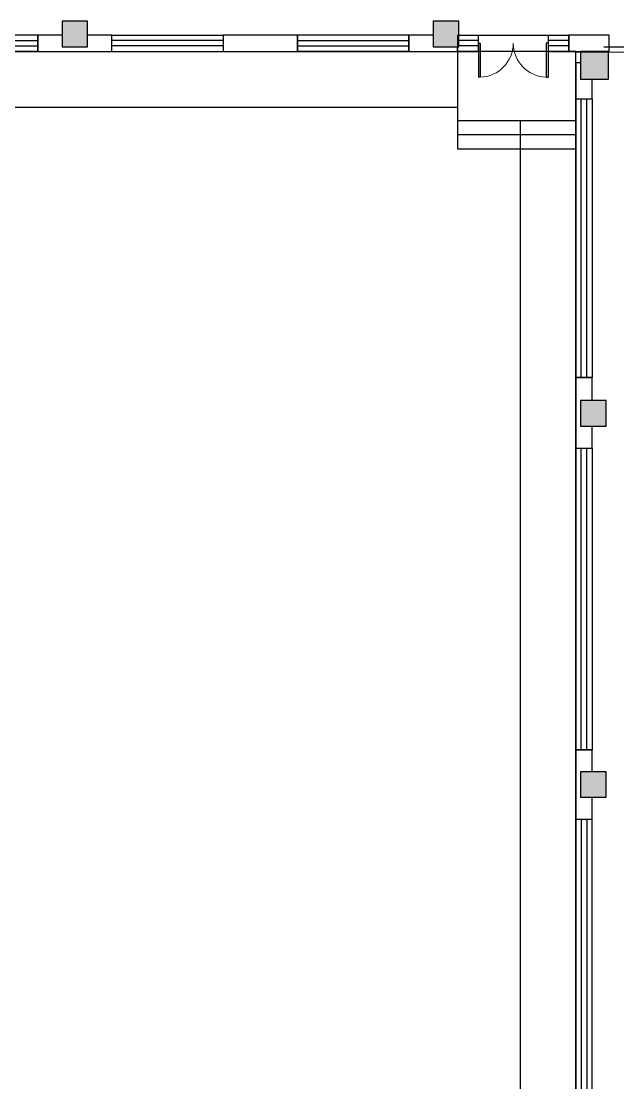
# Model space of a CAD drawing. Extents: x 1725663 to 4653551, y -550461 to 248782.
# Drawn here: x 2142894 to 2155753, y -62416 to -39538 of the extents above; entities that cross this region are included whole.
import ezdxf

# ---------------------------------------------------------------- set-up
doc = ezdxf.new("R2010")
doc.units = 0
doc.header["$LTSCALE"] = 1000
for name, color, linetype in [('0-底图', 7, 'Continuous'), ('COLUMN', 255, 'Continuous'), ('fur', 253, 'Continuous'), ('GROUND', 2, 'Continuous'), ('PUB_HATCH', 8, 'Continuous'), ('WALL', 2, 'Continuous'), ('WINDOW', 4, 'Continuous')]:
    doc.layers.add(name, color=color, linetype=linetype)

# ---------------------------------------------------------------- blocks, each defined once
blk = doc.blocks.new('$WINLIB2D$00000001')
at = {"color": 0}
for points in [[(-0.5, 0.5), (-0.5, -0.5)], [(-0.5, 0.5), (0.5, 0.5)], [(0.5, -0.5), (0.5, 0.5)], [(0.5, 0.1667), (-0.5, 0.1667)], [(0.5, -0.1667), (-0.5, -0.1667)], [(-0.5, -0.5), (0.5, -0.5)]]:
    blk.add_lwpolyline(points, dxfattribs=at)
blk = doc.blocks.new('$DorLib2D$00000002')
for p, q in [((-0.5, 0), (-0.5, 0.4875)), ((-0.475, 0.4875), (-0.5, 0.4875)), ((-0.475, 0), (-0.475, 0.4875)), ((0.475, 0), (0.475, 0.4875)), ((0.475, 0.4875), (0.5, 0.4875)), ((0.5, 0), (0.5, 0.4875)), ((-0.5, 0), (-0.475, 0)), ((0.5, 0), (0.475, 0))]:
    blk.add_line(p, q)
at = {"lineweight": 13}
for centre, start, end in [((-0.4875, 0), 0, 88.53072), ((0.4875, 0), 91.46928, 180)]:
    blk.add_arc(centre, 0.4875, start, end, dxfattribs=at)
blk = doc.blocks.new('$TCHSYS$WIN2D')
for p, q in [((-0.5, 0.5), (0.5, 0.5)), ((-0.5, 0.5), (-0.5, -0.5)), ((0.5, 0.5), (0.5, -0.5)), ((0.5, 0.1667), (-0.5, 0.1667)), ((0.5, -0.1667), (-0.5, -0.1667)), ((-0.5, -0.5), (0.5, -0.5))]:
    blk.add_line(p, q)
blk = doc.blocks.new('ghj')
at = {"layer": 'PUB_HATCH'}
for points in [[(1581082, 41595.3), (1580532, 41595.3), (1580532, 41045.3), (1581082, 41045.3)], [(1589082, 41595.3), (1588532, 41595.3), (1588532, 41045.3), (1589082, 41045.3)], [(1592307, 40945.3), (1591707, 40945.3), (1591707, 40345.3), (1592307, 40345.3)], [(1592257, 33420.3), (1591707, 33420.3), (1591707, 32870.3), (1592257, 32870.3)], [(1592257, 25420.3), (1591707, 25420.3), (1591707, 24870.3), (1592257, 24870.3)]]:
    blk.add_hatch(color=256, dxfattribs=at).paths.add_polyline_path(points)
for p, q in [((1589057, 40945.3), (1589057, 38845.3)), ((1591607, 40945.3), (1589057, 40945.3)), ((1591607, 38845.3), (1591607, 40945.3)), ((1591607, 39445.3), (1589057, 39445.3)), ((1591607, 39145.3), (1589057, 39145.3)), ((1589057, 38845.3), (1591607, 38845.3))]:
    blk.add_line(p, q)
at = {"layer": 'COLUMN'}
for p, q in [((1581082, 41595.3), (1580532, 41595.3)), ((1580532, 41595.3), (1580532, 41045.3)), ((1581082, 41045.3), (1581082, 41595.3)), ((1589082, 41595.3), (1588532, 41595.3)), ((1588532, 41595.3), (1588532, 41045.3)), ((1589082, 41045.3), (1589082, 41595.3)), ((1580532, 41045.3), (1581082, 41045.3)), ((1588532, 41045.3), (1589082, 41045.3)), ((1592307, 40945.3), (1591707, 40945.3)), ((1591707, 40945.3), (1591707, 40345.3)), ((1592307, 40345.3), (1592307, 40945.3)), ((1591707, 40345.3), (1592307, 40345.3)), ((1592257, 33420.3), (1591707, 33420.3)), ((1591707, 33420.3), (1591707, 32870.3)), ((1592257, 32870.3), (1592257, 33420.3)), ((1591707, 32870.3), (1592257, 32870.3)), ((1592257, 25420.3), (1591707, 25420.3)), ((1591707, 25420.3), (1591707, 24870.3)), ((1592257, 24870.3), (1592257, 25420.3)), ((1591707, 24870.3), (1592257, 24870.3))]:
    blk.add_line(p, q, dxfattribs=at)
at = {"layer": 'fur'}
blk.add_line((1592207, 41045.3), (1603607, 41045.3), dxfattribs=at)
at = {"layer": 'GROUND'}
for p, q in [((1589057, 40945.3), (1589057, 39745.3)), ((1515607, 39745.3), (1589057, 39745.3)), ((1590407, 39445.3), (1590407, 17145.3))]:
    blk.add_line(p, q, dxfattribs=at)
for points in [[(1515607, 40945.3), (1589057, 40945.3)], [(1591607, 39445.3), (1590407, 39445.3)], [(1591607, 39445.3), (1591607, 17145.3)]]:
    blk.add_lwpolyline(points, dxfattribs=at)
at = {"layer": 'WALL'}
for p, q in [((1580532, 41295.3), (1580007, 41295.3)), ((1580007, 41295.3), (1580007, 40945.3)), ((1581607, 41295.3), (1581082, 41295.3)), ((1581607, 40945.3), (1581607, 41295.3)), ((1585607, 41295.3), (1584007, 41295.3)), ((1584007, 41295.3), (1584007, 40945.3)), ((1585607, 40945.3), (1585607, 41295.3)), ((1588532, 41295.3), (1588007, 41295.3)), ((1588007, 41295.3), (1588007, 40945.3)), ((1592325.6, 41295.3), (1591457, 41295.3)), ((1591457, 41295.3), (1591457, 40945.3)), ((1592325.6, 40945.3), (1592325.6, 41295.3)), ((1589057, 40945.3), (1589057, 41045.3)), ((1580007, 40945.3), (1580807, 40945.3)), ((1580807, 40945.3), (1581607, 40945.3)), ((1584007, 40945.3), (1585607, 40945.3)), ((1588007, 40945.3), (1588807, 40945.3)), ((1588807, 40945.3), (1589057, 40945.3)), ((1591457, 40945.3), (1592325.6, 40945.3)), ((1591607, 40695.3), (1591607, 39920.3)), ((1591707, 40695.3), (1591607, 40695.3)), ((1591957, 39920.3), (1591957, 40345.3)), ((1591607, 39920.3), (1591957, 39920.3)), ((1591957, 33920.3), (1591607, 33920.3)), ((1591607, 33920.3), (1591607, 33145.3)), ((1591957, 33420.3), (1591957, 33920.3)), ((1591607, 33145.3), (1591607, 32395.3)), ((1591957, 32395.3), (1591957, 32870.3)), ((1591607, 32395.3), (1591957, 32395.3)), ((1591957, 25895.3), (1591607, 25895.3)), ((1591607, 25895.3), (1591607, 25145.3)), ((1591957, 25420.3), (1591957, 25895.3)), ((1591607, 25145.3), (1591607, 24395.3)), ((1591957, 24395.3), (1591957, 24870.3)), ((1591607, 24395.3), (1591957, 24395.3))]:
    blk.add_line(p, q, dxfattribs=at)
blk.add_lwpolyline([(1591607, 40929.5), (1604207, 40945.3), (1604207, -14654.7), (1591607, -14670.5)], close=True, dxfattribs=at)
at = {"layer": 'WINDOW'}
blk.add_line((1589507, 41295.3), (1591007, 41295.3), dxfattribs=at)
for name, p, xscale, yscale, zscale in [('$WINLIB2D$00000001', (1578807, 41120.3), -2400, -350, -2400), ('$WINLIB2D$00000001', (1582807, 41120.3), 2400, -350, 2400), ('$WINLIB2D$00000001', (1586807, 41120.3), -2400, -350, -2400), ('$WINLIB2D$00000001', (1589282, 41120.3), 450.0000000002328, 350, 450.0000000002328), ('$WINLIB2D$00000001', (1591232, 41120.3), 450.0000000065193, 350, 450.0000000065193), ('$DorLib2D$00000002', (1590257, 41120.3), 1500, -1500, 1500)]:
    blk.add_blockref(name, p, dxfattribs=dict(at, xscale=xscale, yscale=yscale, zscale=zscale))
at = {"layer": 'WINDOW', "yscale": -350}
for p, xscale, zscale, rotation in [((1591782, 36920.3), 6000, 6000, 269.9999999999823), ((1591782, 29145.3), 6500, 6500, 269.9999999999833), ((1591782, 21145.3), -6500, -6500, 269.9999999999817)]:
    blk.add_blockref('$TCHSYS$WIN2D', p, dxfattribs=dict(at, xscale=xscale, zscale=zscale, rotation=rotation))

msp = doc.modelspace()

# ---------------------------------------------------------------- block references
at = {"layer": '0-底图'}
msp.add_blockref('ghj', (563243, -81133), dxfattribs=at)

doc.saveas('drawing.dxf')
